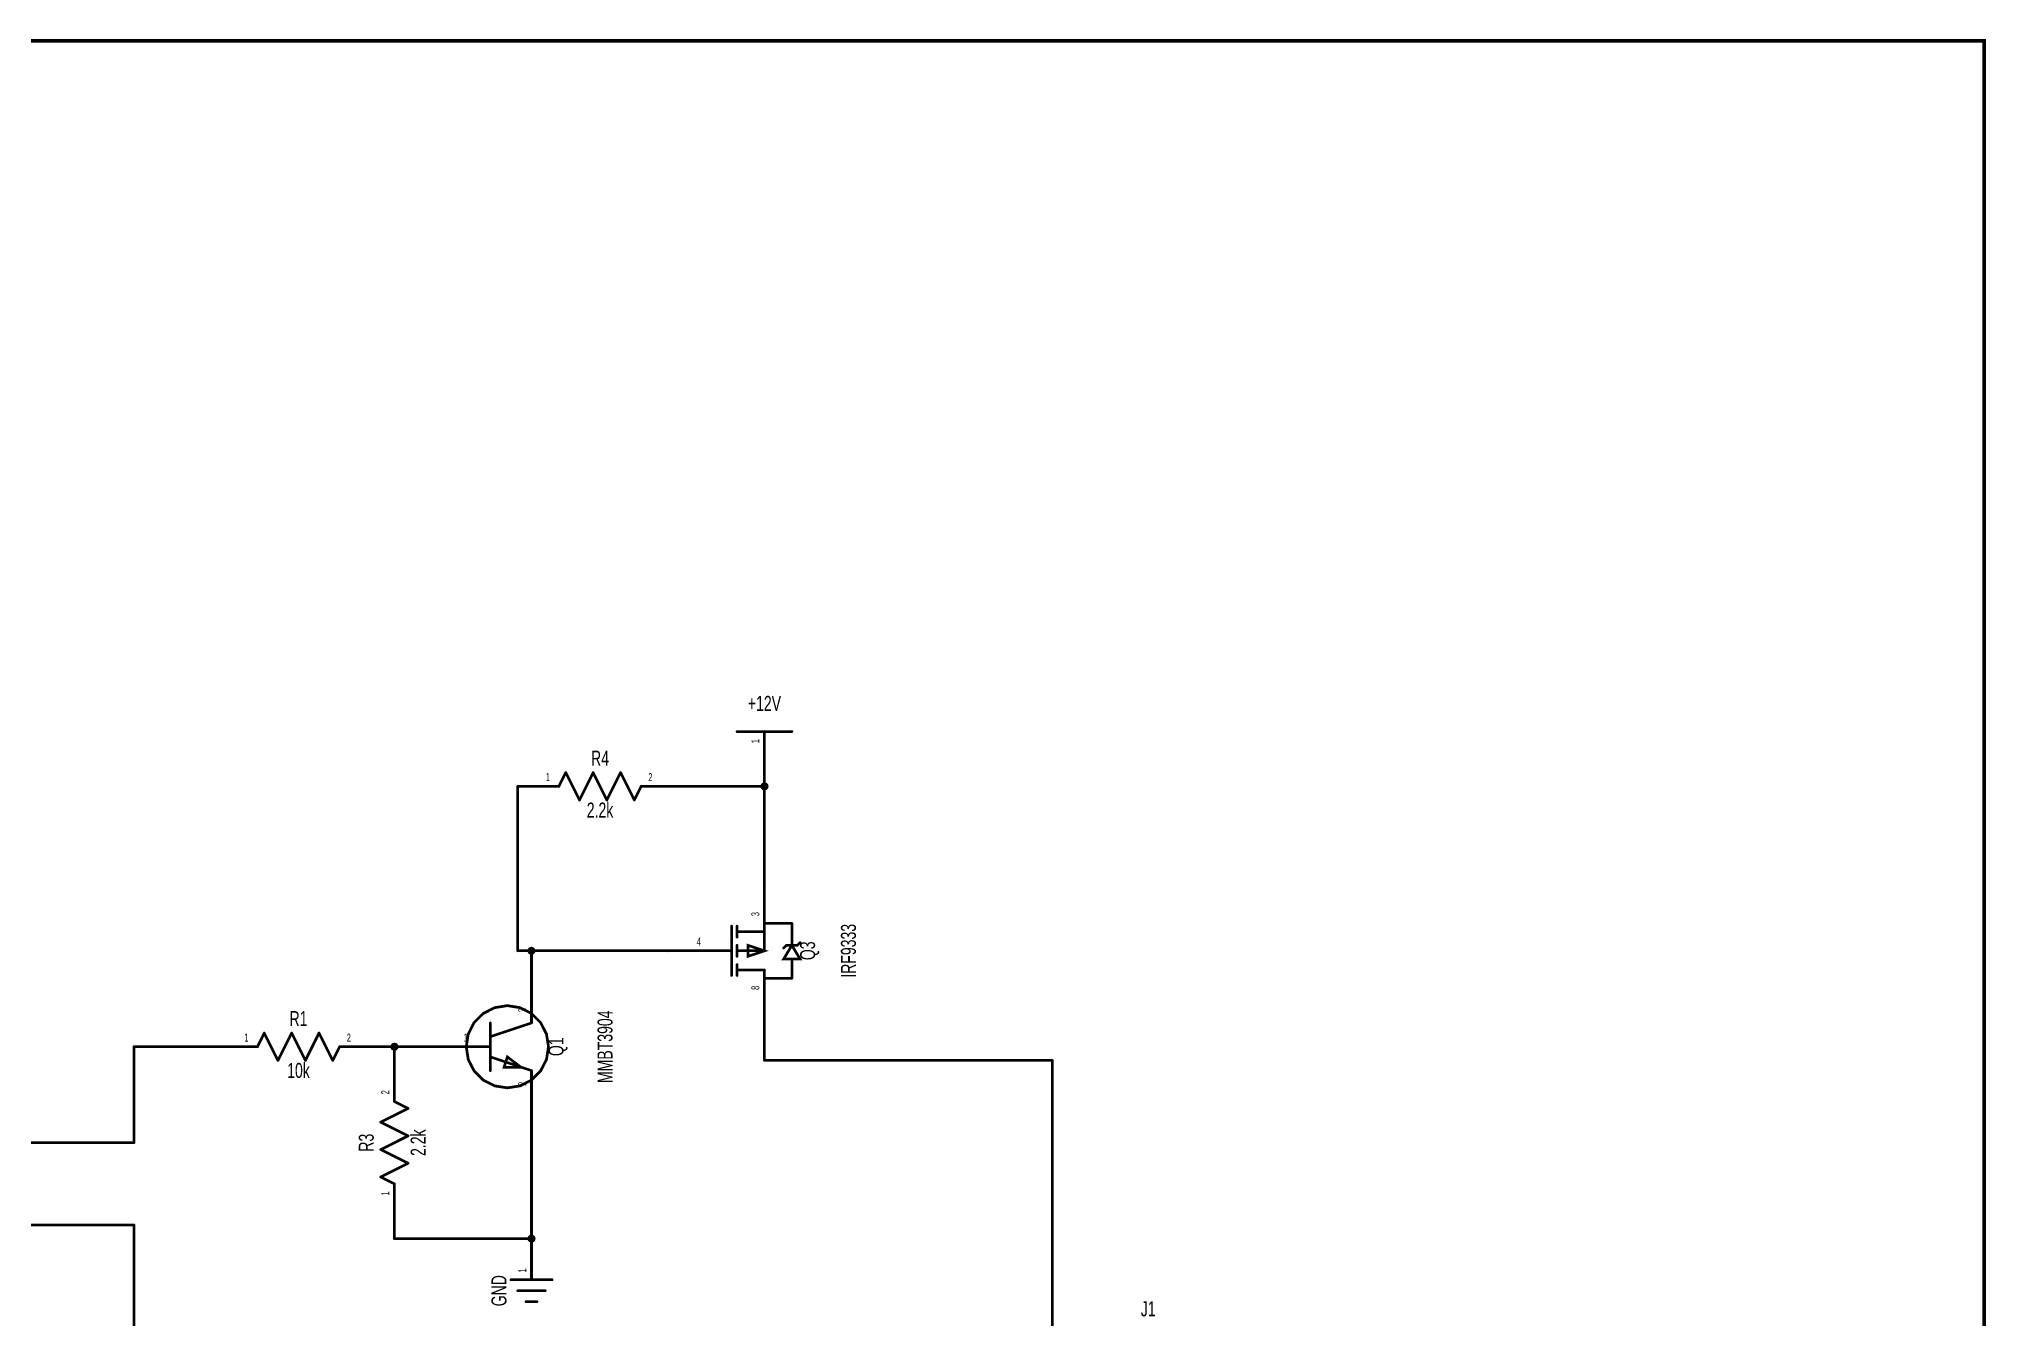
# Model space of a CAD drawing. Extents: x -3.1 to 11.8, y -2.2 to 7.1.
# Drawn here: x 4.65 to 11.76, y 2.41 to 7.08 of the extents above; entities that cross this region are included whole.
import ezdxf
from ezdxf.enums import TextEntityAlignment as Align

# ---------------------------------------------------------------- set-up
doc = ezdxf.new("R2010")
doc.units = 0
for name, color, linetype in [('Element', 253, 'CONTINUOUS'), ('Net', 50, 'CONTINUOUS'), ('Pin', 50, 'CONTINUOUS'), ('Titles', 253, 'CONTINUOUS')]:
    doc.layers.add(name, color=color, linetype=linetype)

msp = doc.modelspace()

# ---------------------------------------------------------------- linework, layer by layer
at = {"layer": 'Element', "linetype": 'CONTINUOUS'}
for points, const_width in [([(7.1975, 4.5491, 1), (7.2025, 4.5491, 1), (7.1975, 4.5491, 1)], 0.0049), ([(7.3975, 4.5491, 1), (7.4025, 4.5491, 1), (7.3975, 4.5491, 1)], 0.0049), ([(6.5475, 4.3491, 1), (6.5525, 4.3491, 1), (6.5475, 4.3491, 1)], 0.0049), ([(6.5725, 4.3991, 1), (6.5775, 4.3991, 1), (6.5725, 4.3991, 1)], 0.0049), ([(6.5725, 4.3991, 1), (6.5775, 4.3991, 1), (6.5725, 4.3991, 1)], 0.0049), ([(6.6725, 4.3991, 1), (6.6775, 4.3991, 1), (6.6725, 4.3991, 1)], 0.0049), ([(6.6725, 4.3991, 1), (6.6775, 4.3991, 1), (6.6725, 4.3991, 1)], 0.0049), ([(6.7725, 4.3991, 1), (6.7775, 4.3991, 1), (6.7725, 4.3991, 1)], 0.0049), ([(6.7725, 4.3991, 1), (6.7775, 4.3991, 1), (6.7725, 4.3991, 1)], 0.0049), ([(6.8475, 4.3491, 1), (6.8525, 4.3491, 1), (6.8475, 4.3491, 1)], 0.0049), ([(6.6225, 4.2991, 1), (6.6275, 4.2991, 1), (6.6225, 4.2991, 1)], 0.0049), ([(6.6225, 4.2991, 1), (6.6275, 4.2991, 1), (6.6225, 4.2991, 1)], 0.0049), ([(6.7225, 4.2991, 1), (6.7275, 4.2991, 1), (6.7225, 4.2991, 1)], 0.0049), ([(6.7225, 4.2991, 1), (6.7275, 4.2991, 1), (6.7225, 4.2991, 1)], 0.0049), ([(6.8225, 4.2991, 1), (6.8275, 4.2991, 1), (6.8225, 4.2991, 1)], 0.0049), ([(6.8225, 4.2991, 1), (6.8275, 4.2991, 1), (6.8225, 4.2991, 1)], 0.0049), ([(7.1775, 3.8391, 1), (7.1825, 3.8391, 1), (7.1775, 3.8391, 1)], 0.0049), ([(7.1975, 3.8391, 1), (7.2025, 3.8391, 1), (7.1975, 3.8391, 1)], 0.0049), ([(7.2975, 3.8491, 1), (7.3025, 3.8491, 1), (7.2975, 3.8491, 1)], 0.0049), ([(7.2975, 3.8491, 1), (7.3025, 3.8491, 1), (7.2975, 3.8491, 1)], 0.0049), ([(7.3975, 3.8491, 1), (7.4025, 3.8491, 1), (7.3975, 3.8491, 1)], 0.0049), ([(7.3975, 3.8491, 1), (7.4025, 3.8491, 1), (7.3975, 3.8491, 1)], 0.0049), ([(7.1975, 3.8191, 1), (7.2025, 3.8191, 1), (7.1975, 3.8191, 1)], 0.0049), ([(7.1975, 3.7991, 1), (7.2025, 3.7991, 1), (7.1975, 3.7991, 1)], 0.0049), ([(7.1975, 3.7691, 1), (7.2025, 3.7691, 1), (7.1975, 3.7691, 1)], 0.0049), ([(7.2975, 3.8191, 1), (7.3025, 3.8191, 1), (7.2975, 3.8191, 1)], 0.0049), ([(7.3775, 3.7691, 1), (7.3825, 3.7691, 1), (7.3775, 3.7691, 1)], 0.0049), ([(7.3775, 3.7691, 1), (7.3825, 3.7691, 1), (7.3775, 3.7691, 1)], 0.0049), ([(7.3975, 3.7691, 1), (7.4025, 3.7691, 1), (7.3975, 3.7691, 1)], 0.0049), ([(7.3975, 3.7691, 1), (7.4025, 3.7691, 1), (7.3975, 3.7691, 1)], 0.0049), ([(7.4175, 3.7691, 1), (7.4225, 3.7691, 1), (7.4175, 3.7691, 1)], 0.0049), ([(7.4175, 3.7691, 1), (7.4225, 3.7691, 1), (7.4175, 3.7691, 1)], 0.0049), ([(7.4275, 3.7791, 1), (7.4325, 3.7791, 1), (7.4275, 3.7791, 1)], 0.0049), ([(7.0975, 3.7491, 1), (7.1025, 3.7491, 1), (7.0975, 3.7491, 1)], 0.0049), ([(7.1775, 3.7491, 1), (7.1825, 3.7491, 1), (7.1775, 3.7491, 1)], 0.0049), ([(7.1975, 3.7491, 1), (7.2025, 3.7491, 1), (7.1975, 3.7491, 1)], 0.0049), ([(7.1975, 3.7291, 1), (7.2025, 3.7291, 1), (7.1975, 3.7291, 1)], 0.0049), ([(7.1975, 3.6991, 1), (7.2025, 3.6991, 1), (7.1975, 3.6991, 1)], 0.0049), ([(7.2975, 3.7491, 1), (7.3025, 3.7491, 1), (7.2975, 3.7491, 1)], 0.0049), ([(7.2975, 3.7491, 1), (7.3025, 3.7491, 1), (7.2975, 3.7491, 1)], 0.0049), ([(7.2975, 3.7491, 1), (7.3025, 3.7491, 1), (7.2975, 3.7491, 1)], 0.0049), ([(7.3675, 3.7591, 1), (7.3725, 3.7591, 1), (7.3675, 3.7591, 1)], 0.0049), ([(7.3975, 3.7191, 1), (7.4025, 3.7191, 1), (7.3975, 3.7191, 1)], 0.0049), ([(7.1775, 3.6591, 1), (7.1825, 3.6591, 1), (7.1775, 3.6591, 1)], 0.0049), ([(7.1975, 3.6791, 1), (7.2025, 3.6791, 1), (7.1975, 3.6791, 1)], 0.0049), ([(7.1975, 3.6591, 1), (7.2025, 3.6591, 1), (7.1975, 3.6591, 1)], 0.0049), ([(7.2975, 3.6791, 1), (7.3025, 3.6791, 1), (7.2975, 3.6791, 1)], 0.0049), ([(7.2975, 3.6791, 1), (7.3025, 3.6791, 1), (7.2975, 3.6791, 1)], 0.0049), ([(7.2975, 3.6491, 1), (7.3025, 3.6491, 1), (7.2975, 3.6491, 1)], 0.0049), ([(7.2975, 3.6491, 1), (7.3025, 3.6491, 1), (7.2975, 3.6491, 1)], 0.0049), ([(7.3975, 3.6491, 1), (7.4025, 3.6491, 1), (7.3975, 3.6491, 1)], 0.0049), ([(7.3975, 3.6491, 1), (7.4025, 3.6491, 1), (7.3975, 3.6491, 1)], 0.0049), ([(6.2975, 3.486, 1), (6.3025, 3.486, 1), (6.2975, 3.486, 1)], 0.0049), ([(6.4475, 3.4991, 1), (6.4525, 3.4991, 1), (6.4475, 3.4991, 1)], 0.0049), ([(6.4475, 3.486, 1), (6.4525, 3.486, 1), (6.4475, 3.486, 1)], 0.0049), ([(6.4475, 3.486, 1), (6.4525, 3.486, 1), (6.4475, 3.486, 1)], 0.0049), ([(5.4725, 3.4491, 1), (5.4775, 3.4491, 1), (5.4725, 3.4491, 1)], 0.0049), ([(5.4725, 3.4491, 1), (5.4775, 3.4491, 1), (5.4725, 3.4491, 1)], 0.0049), ([(5.5725, 3.4491, 1), (5.5775, 3.4491, 1), (5.5725, 3.4491, 1)], 0.0049), ([(5.5725, 3.4491, 1), (5.5775, 3.4491, 1), (5.5725, 3.4491, 1)], 0.0049), ([(5.6725, 3.4491, 1), (5.6775, 3.4491, 1), (5.6725, 3.4491, 1)], 0.0049), ([(5.6725, 3.4491, 1), (5.6775, 3.4491, 1), (5.6725, 3.4491, 1)], 0.0049), ([(6.2975, 3.436, 1), (6.3025, 3.436, 1), (6.2975, 3.436, 1)], 0.0049), ([(5.4475, 3.3991, 1), (5.4525, 3.3991, 1), (5.4475, 3.3991, 1)], 0.0049), ([(5.5225, 3.3491, 1), (5.5275, 3.3491, 1), (5.5225, 3.3491, 1)], 0.0049), ([(5.5225, 3.3491, 1), (5.5275, 3.3491, 1), (5.5225, 3.3491, 1)], 0.0049), ([(5.6225, 3.3491, 1), (5.6275, 3.3491, 1), (5.6225, 3.3491, 1)], 0.0049), ([(5.6225, 3.3491, 1), (5.6275, 3.3491, 1), (5.6225, 3.3491, 1)], 0.0049), ([(5.7225, 3.3491, 1), (5.7275, 3.3491, 1), (5.7225, 3.3491, 1)], 0.0049), ([(5.7225, 3.3491, 1), (5.7275, 3.3491, 1), (5.7225, 3.3491, 1)], 0.0049), ([(5.7475, 3.3991, 1), (5.7525, 3.3991, 1), (5.7475, 3.3991, 1)], 0.0049), ([(6.2095, 3.3991, 1), (6.2145, 3.3991, 1), (6.2095, 3.3991, 1)], 0.005), ([(6.2475, 3.3991, 1), (6.2525, 3.3991, 1), (6.2475, 3.3991, 1)], 0.0049), ([(6.2975, 3.3991, 1), (6.3025, 3.3991, 1), (6.2975, 3.3991, 1)], 0.0049), ([(6.2975, 3.3621, 1), (6.3025, 3.3621, 1), (6.2975, 3.3621, 1)], 0.0049), ([(6.2975, 3.3121, 1), (6.3025, 3.3121, 1), (6.2975, 3.3121, 1)], 0.0049), ([(6.4095, 3.3241, 1), (6.4145, 3.3241, 1), (6.4095, 3.3241, 1)], 0.0049), ([(6.4475, 3.3121, 1), (6.4525, 3.3121, 1), (6.4475, 3.3121, 1)], 0.0049), ([(6.4475, 3.3121, 1), (6.4525, 3.3121, 1), (6.4475, 3.3121, 1)], 0.0049), ([(6.4475, 3.2991, 1), (6.4525, 3.2991, 1), (6.4475, 3.2991, 1)], 0.0049), ([(5.9475, 3.1991, 1), (5.9525, 3.1991, 1), (5.9475, 3.1991, 1)], 0.0049), ([(5.8975, 3.1241, 1), (5.9025, 3.1241, 1), (5.8975, 3.1241, 1)], 0.0049), ([(5.8975, 3.1241, 1), (5.9025, 3.1241, 1), (5.8975, 3.1241, 1)], 0.0049), ([(5.9975, 3.1741, 1), (6.0025, 3.1741, 1), (5.9975, 3.1741, 1)], 0.0049), ([(5.9975, 3.1741, 1), (6.0025, 3.1741, 1), (5.9975, 3.1741, 1)], 0.0049), ([(5.9975, 3.0741, 1), (6.0025, 3.0741, 1), (5.9975, 3.0741, 1)], 0.0049), ([(5.9975, 3.0741, 1), (6.0025, 3.0741, 1), (5.9975, 3.0741, 1)], 0.0049), ([(5.8975, 3.0241, 1), (5.9025, 3.0241, 1), (5.8975, 3.0241, 1)], 0.0049), ([(5.8975, 3.0241, 1), (5.9025, 3.0241, 1), (5.8975, 3.0241, 1)], 0.0049), ([(5.8975, 2.9241, 1), (5.9025, 2.9241, 1), (5.8975, 2.9241, 1)], 0.0049), ([(5.8975, 2.9241, 1), (5.9025, 2.9241, 1), (5.8975, 2.9241, 1)], 0.0049), ([(5.9975, 2.9741, 1), (6.0025, 2.9741, 1), (5.9975, 2.9741, 1)], 0.0049), ([(5.9975, 2.9741, 1), (6.0025, 2.9741, 1), (5.9975, 2.9741, 1)], 0.0049), ([(5.9475, 2.8991, 1), (5.9525, 2.8991, 1), (5.9475, 2.8991, 1)], 0.0049), ([(6.3725, 2.5491, 1), (6.3775, 2.5491, 1), (6.3725, 2.5491, 1)], 0.0049), ([(6.3975, 2.5091, 1), (6.4025, 2.5091, 1), (6.3975, 2.5091, 1)], 0.0049), ([(6.4975, 2.5091, 1), (6.5025, 2.5091, 1), (6.4975, 2.5091, 1)], 0.0049), ([(6.5225, 2.5491, 1), (6.5275, 2.5491, 1), (6.5225, 2.5491, 1)], 0.0049), ([(6.4275, 2.4691, 1), (6.4325, 2.4691, 1), (6.4275, 2.4691, 1)], 0.0049), ([(6.4675, 2.4691, 1), (6.4725, 2.4691, 1), (6.4675, 2.4691, 1)], 0.0049)]:
    msp.add_lwpolyline(points, format="xyb", dxfattribs=dict(at, const_width=const_width))
for points, const_width in [([(7.2, 4.5491), (7.4, 4.5491)], 0.0098), ([(6.55, 4.3491), (6.575, 4.3991)], 0.0098), ([(6.575, 4.3991), (6.625, 4.2991)], 0.0098), ([(6.625, 4.2991), (6.675, 4.3991)], 0.0098), ([(6.675, 4.3991), (6.725, 4.2991)], 0.0098), ([(6.725, 4.2991), (6.775, 4.3991)], 0.0098), ([(6.775, 4.3991), (6.825, 4.2991)], 0.0098), ([(6.825, 4.2991), (6.85, 4.3491)], 0.0098), ([(7.18, 3.6591), (7.18, 3.8391)], 0.0098), ([(7.2, 3.8391), (7.2, 3.7991)], 0.0098), ([(7.3, 3.7491), (7.3, 3.8491)], 0.0098), ([(7.3, 3.8491), (7.4, 3.8491)], 0.0098), ([(7.4, 3.8491), (7.4, 3.7691)], 0.0098), ([(7.3, 3.8191), (7.2, 3.8191)], 0.0098), ([(7.2, 3.7691), (7.2, 3.7291)], 0.0098), ([(7.3, 3.7491), (7.24, 3.7291), (7.24, 3.7691), (7.3, 3.7491)], 0.0098), ([(7.4, 3.7691), (7.43, 3.7191), (7.37, 3.7191), (7.4, 3.7691)], 0.0098), ([(7.38, 3.7691), (7.37, 3.7591)], 0.0098), ([(7.42, 3.7691), (7.38, 3.7691)], 0.0098), ([(7.43, 3.7791), (7.42, 3.7691)], 0.0098), ([(7.1, 3.7491), (7.18, 3.7491)], 0.0098), ([(7.3, 3.7491), (7.2, 3.7491)], 0.0098), ([(7.2, 3.6991), (7.2, 3.6591)], 0.0098), ([(7.4, 3.6491), (7.4, 3.7191)], 0.0098), ([(7.3, 3.6791), (7.2, 3.6791)], 0.0098), ([(7.3, 3.6791), (7.3, 3.6491)], 0.0098), ([(7.3, 3.6491), (7.4, 3.6491)], 0.0098), ([(6.212, 3.3991), (6.2193, 3.3527), (6.2406, 3.3109), (6.2738, 3.2777), (6.3156, 3.2564), (6.362, 3.2491), (6.4083, 3.2564), (6.4502, 3.2777), (6.4833, 3.3109), (6.5047, 3.3527), (6.512, 3.3991), (6.5047, 3.4454), (6.4833, 3.4872), (6.4502, 3.5204), (6.4083, 3.5417), (6.362, 3.5491), (6.3156, 3.5417), (6.2738, 3.5204), (6.2406, 3.4872), (6.2193, 3.4454), (6.212, 3.3991)], 0.01), ([(6.3, 3.3121), (6.3, 3.486)], 0.0098), ([(6.3, 3.436), (6.45, 3.486)], 0.0098), ([(6.45, 3.486), (6.45, 3.4991)], 0.0098), ([(5.45, 3.3991), (5.475, 3.4491)], 0.0098), ([(5.475, 3.4491), (5.525, 3.3491)], 0.0098), ([(5.525, 3.3491), (5.575, 3.4491)], 0.0098), ([(5.575, 3.4491), (5.625, 3.3491)], 0.0098), ([(5.625, 3.3491), (5.675, 3.4491)], 0.0098), ([(5.675, 3.4491), (5.725, 3.3491)], 0.0098), ([(5.725, 3.3491), (5.75, 3.3991)], 0.0098), ([(6.25, 3.3991), (6.3, 3.3991)], 0.0098), ([(6.3, 3.3621), (6.45, 3.3121)], 0.0098), ([(6.412, 3.3241), (6.35, 3.3241), (6.362, 3.3621), (6.412, 3.3241)], 0.0098), ([(6.45, 3.2991), (6.45, 3.3121)], 0.0098), ([(6, 3.1741), (5.95, 3.1991)], 0.0098), ([(5.9, 3.1241), (6, 3.1741)], 0.0098), ([(6, 3.0741), (5.9, 3.1241)], 0.0098), ([(5.9, 3.0241), (6, 3.0741)], 0.0098), ([(6, 2.9741), (5.9, 3.0241)], 0.0098), ([(5.9, 2.9241), (6, 2.9741)], 0.0098), ([(5.95, 2.8991), (5.9, 2.9241)], 0.0098), ([(6.375, 2.5491), (6.525, 2.5491)], 0.0098), ([(6.4, 2.5091), (6.5, 2.5091)], 0.0098), ([(6.43, 2.4691), (6.47, 2.4691)], 0.0098)]:
    msp.add_lwpolyline(points, dxfattribs=dict(at, const_width=const_width))
at = {"layer": 'Net', "linetype": 'CONTINUOUS', "const_width": 0.0098}
for points in [[(6.4, 4.3491), (6.4, 3.7491)], [(7.3, 4.3491), (7, 4.3491)], [(7.2902, 4.3491), (7.2906, 4.346), (7.292, 4.3433), (7.2942, 4.3411), (7.297, 4.3397), (7.3, 4.3392), (7.303, 4.3397), (7.3058, 4.3411), (7.308, 4.3433), (7.3094, 4.346), (7.3098, 4.3491), (7.3094, 4.3521), (7.308, 4.3548), (7.3058, 4.357), (7.303, 4.3584), (7.3, 4.3589), (7.297, 4.3584), (7.2942, 4.357), (7.292, 4.3548), (7.2906, 4.3521), (7.2902, 4.3491)], [(7.3, 4.3991), (7.3, 4.3491)], [(7.3, 3.9991), (7.3, 4.3491)], [(7.3, 4.3491), (7.3, 4.3491)], [(6.4, 3.7491), (6.45, 3.7491)], [(6.4402, 3.7491), (6.4406, 3.746), (6.442, 3.7433), (6.4442, 3.7411), (6.447, 3.7397), (6.45, 3.7392), (6.453, 3.7397), (6.4558, 3.7411), (6.458, 3.7433), (6.4594, 3.746), (6.4598, 3.7491), (6.4594, 3.7521), (6.458, 3.7548), (6.4558, 3.757), (6.453, 3.7584), (6.45, 3.7589), (6.447, 3.7584), (6.4442, 3.757), (6.442, 3.7548), (6.4406, 3.7521), (6.4402, 3.7491)], [(6.95, 3.7491), (6.45, 3.7491)], [(6.45, 3.7491), (6.45, 3.6491)], [(6.45, 3.7491), (6.45, 3.7491)], [(6.45, 3.7491), (6.45, 3.7491)], [(7.3, 3.4991), (7.3, 3.3491)], [(5.9402, 3.3991), (5.9406, 3.396), (5.942, 3.3933), (5.9442, 3.3911), (5.947, 3.3897), (5.95, 3.3892), (5.953, 3.3897), (5.9558, 3.3911), (5.958, 3.3933), (5.9594, 3.396), (5.9598, 3.3991), (5.9594, 3.4021), (5.958, 3.4048), (5.9558, 3.407), (5.953, 3.4084), (5.95, 3.4089), (5.947, 3.4084), (5.9442, 3.407), (5.942, 3.4048), (5.9406, 3.4021), (5.9402, 3.3991)], [(5, 3.0491), (5, 3.3991)], [(5, 3.3991), (5.3, 3.3991)], [(5.9, 3.3991), (6.1, 3.3991)], [(5.95, 3.3491), (5.95, 3.3991)], [(7.3, 3.3491), (8.35, 3.3491)], [(8.35, 3.3491), (8.35, 2.3491)], [(6.45, 2.6991), (6.45, 3.1491)], [(3.85, 3.0491), (5, 3.0491)], [(3.85, 2.7491), (5, 2.7491)], [(5, 2.7491), (5, 0.9991)], [(5.95, 2.7491), (5.95, 2.6991)], [(5.95, 2.6991), (6.45, 2.6991)], [(6.4402, 2.6991), (6.4406, 2.696), (6.442, 2.6933), (6.4442, 2.6911), (6.447, 2.6897), (6.45, 2.6892), (6.453, 2.6897), (6.4558, 2.6911), (6.458, 2.6933), (6.4594, 2.696), (6.4598, 2.6991), (6.4594, 2.7021), (6.458, 2.7048), (6.4558, 2.707), (6.453, 2.7084), (6.45, 2.7089), (6.447, 2.7084), (6.4442, 2.707), (6.442, 2.7048), (6.4406, 2.7021), (6.4402, 2.6991)]]:
    msp.add_lwpolyline(points, dxfattribs=at)
at = {"layer": 'Net', "linetype": 'CONTINUOUS', "const_width": 0.0049}
for points in [[(6.3975, 4.3491, 1), (6.4025, 4.3491, 1), (6.3975, 4.3491, 1)], [(6.9975, 4.3491, 1), (7.0025, 4.3491, 1), (6.9975, 4.3491, 1)], [(7.2877, 4.3491, 1), (7.2926, 4.3491, 1), (7.2877, 4.3491, 1)], [(7.2975, 4.3991, 1), (7.3025, 4.3991, 1), (7.2975, 4.3991, 1)], [(7.2975, 4.3491, 1), (7.3025, 4.3491, 1), (7.2975, 4.3491, 1)], [(7.2975, 4.3491, 1), (7.3025, 4.3491, 1), (7.2975, 4.3491, 1)], [(7.2975, 4.3491, 1), (7.3025, 4.3491, 1), (7.2975, 4.3491, 1)], [(7.2975, 4.3491, 1), (7.3025, 4.3491, 1), (7.2975, 4.3491, 1)], [(7.2975, 3.9991, 1), (7.3025, 3.9991, 1), (7.2975, 3.9991, 1)], [(6.3975, 3.7491, 1), (6.4025, 3.7491, 1), (6.3975, 3.7491, 1)], [(6.3975, 3.7491, 1), (6.4025, 3.7491, 1), (6.3975, 3.7491, 1)], [(6.4377, 3.7491, 1), (6.4426, 3.7491, 1), (6.4377, 3.7491, 1)], [(6.4475, 3.7491, 1), (6.4525, 3.7491, 1), (6.4475, 3.7491, 1)], [(6.4475, 3.7491, 1), (6.4525, 3.7491, 1), (6.4475, 3.7491, 1)], [(6.4475, 3.7491, 1), (6.4525, 3.7491, 1), (6.4475, 3.7491, 1)], [(6.4475, 3.7491, 1), (6.4525, 3.7491, 1), (6.4475, 3.7491, 1)], [(6.4475, 3.7491, 1), (6.4525, 3.7491, 1), (6.4475, 3.7491, 1)], [(6.9475, 3.7491, 1), (6.9525, 3.7491, 1), (6.9475, 3.7491, 1)], [(6.4475, 3.6491, 1), (6.4525, 3.6491, 1), (6.4475, 3.6491, 1)], [(7.2975, 3.4991, 1), (7.3025, 3.4991, 1), (7.2975, 3.4991, 1)], [(4.9975, 3.3991, 1), (5.0025, 3.3991, 1), (4.9975, 3.3991, 1)], [(4.9975, 3.3991, 1), (5.0025, 3.3991, 1), (4.9975, 3.3991, 1)], [(5.2975, 3.3991, 1), (5.3025, 3.3991, 1), (5.2975, 3.3991, 1)], [(5.8975, 3.3991, 1), (5.9025, 3.3991, 1), (5.8975, 3.3991, 1)], [(5.9377, 3.3991, 1), (5.9426, 3.3991, 1), (5.9377, 3.3991, 1)], [(5.9475, 3.3991, 1), (5.9525, 3.3991, 1), (5.9475, 3.3991, 1)], [(5.9475, 3.3491, 1), (5.9525, 3.3491, 1), (5.9475, 3.3491, 1)], [(6.0975, 3.3991, 1), (6.1025, 3.3991, 1), (6.0975, 3.3991, 1)], [(7.2975, 3.3491, 1), (7.3025, 3.3491, 1), (7.2975, 3.3491, 1)], [(7.2975, 3.3491, 1), (7.3025, 3.3491, 1), (7.2975, 3.3491, 1)], [(8.3475, 3.3491, 1), (8.3525, 3.3491, 1), (8.3475, 3.3491, 1)], [(8.3475, 3.3491, 1), (8.3525, 3.3491, 1), (8.3475, 3.3491, 1)], [(6.4475, 3.1491, 1), (6.4525, 3.1491, 1), (6.4475, 3.1491, 1)], [(4.9975, 3.0491, 1), (5.0025, 3.0491, 1), (4.9975, 3.0491, 1)], [(4.9975, 3.0491, 1), (5.0025, 3.0491, 1), (4.9975, 3.0491, 1)], [(4.9975, 2.7491, 1), (5.0025, 2.7491, 1), (4.9975, 2.7491, 1)], [(4.9975, 2.7491, 1), (5.0025, 2.7491, 1), (4.9975, 2.7491, 1)], [(5.9475, 2.7491, 1), (5.9525, 2.7491, 1), (5.9475, 2.7491, 1)], [(5.9475, 2.6991, 1), (5.9525, 2.6991, 1), (5.9475, 2.6991, 1)], [(5.9475, 2.6991, 1), (5.9525, 2.6991, 1), (5.9475, 2.6991, 1)], [(6.4377, 2.6991, 1), (6.4426, 2.6991, 1), (6.4377, 2.6991, 1)], [(6.4475, 2.6991, 1), (6.4525, 2.6991, 1), (6.4475, 2.6991, 1)], [(6.4475, 2.6991, 1), (6.4525, 2.6991, 1), (6.4475, 2.6991, 1)]]:
    msp.add_lwpolyline(points, format="xyb", dxfattribs=at)
at = {"layer": 'Pin', "linetype": 'CONTINUOUS', "const_width": 0.0049}
for points in [[(7.2975, 4.5491, 1), (7.3025, 4.5491, 1), (7.2975, 4.5491, 1)], [(6.3975, 4.3491, 1), (6.4025, 4.3491, 1), (6.3975, 4.3491, 1)], [(6.5475, 4.3491, 1), (6.5525, 4.3491, 1), (6.5475, 4.3491, 1)], [(6.8475, 4.3491, 1), (6.8525, 4.3491, 1), (6.8475, 4.3491, 1)], [(6.9975, 4.3491, 1), (7.0025, 4.3491, 1), (6.9975, 4.3491, 1)], [(7.2975, 4.3991, 1), (7.3025, 4.3991, 1), (7.2975, 4.3991, 1)], [(7.2975, 3.9991, 1), (7.3025, 3.9991, 1), (7.2975, 3.9991, 1)], [(7.2975, 3.8491, 1), (7.3025, 3.8491, 1), (7.2975, 3.8491, 1)], [(6.9475, 3.7491, 1), (6.9525, 3.7491, 1), (6.9475, 3.7491, 1)], [(7.0975, 3.7491, 1), (7.1025, 3.7491, 1), (7.0975, 3.7491, 1)], [(6.4475, 3.6491, 1), (6.4525, 3.6491, 1), (6.4475, 3.6491, 1)], [(7.2975, 3.6491, 1), (7.3025, 3.6491, 1), (7.2975, 3.6491, 1)], [(6.4475, 3.4991, 1), (6.4525, 3.4991, 1), (6.4475, 3.4991, 1)], [(7.2975, 3.4991, 1), (7.3025, 3.4991, 1), (7.2975, 3.4991, 1)], [(5.2975, 3.3991, 1), (5.3025, 3.3991, 1), (5.2975, 3.3991, 1)], [(5.4475, 3.3991, 1), (5.4525, 3.3991, 1), (5.4475, 3.3991, 1)], [(5.7475, 3.3991, 1), (5.7525, 3.3991, 1), (5.7475, 3.3991, 1)], [(5.8975, 3.3991, 1), (5.9025, 3.3991, 1), (5.8975, 3.3991, 1)], [(5.9475, 3.3491, 1), (5.9525, 3.3491, 1), (5.9475, 3.3491, 1)], [(6.0975, 3.3991, 1), (6.1025, 3.3991, 1), (6.0975, 3.3991, 1)], [(6.2475, 3.3991, 1), (6.2525, 3.3991, 1), (6.2475, 3.3991, 1)], [(6.4475, 3.2991, 1), (6.4525, 3.2991, 1), (6.4475, 3.2991, 1)], [(5.9475, 3.1991, 1), (5.9525, 3.1991, 1), (5.9475, 3.1991, 1)], [(6.4475, 3.1491, 1), (6.4525, 3.1491, 1), (6.4475, 3.1491, 1)], [(5.9475, 2.8991, 1), (5.9525, 2.8991, 1), (5.9475, 2.8991, 1)], [(5.9475, 2.7491, 1), (5.9525, 2.7491, 1), (5.9475, 2.7491, 1)], [(6.4475, 2.6991, 1), (6.4525, 2.6991, 1), (6.4475, 2.6991, 1)], [(6.4475, 2.5491, 1), (6.4525, 2.5491, 1), (6.4475, 2.5491, 1)]]:
    msp.add_lwpolyline(points, format="xyb", dxfattribs=at)
at = {"layer": 'Pin', "linetype": 'CONTINUOUS', "const_width": 0.0098}
for points in [[(7.3, 4.5491), (7.3, 4.3991)], [(6.55, 4.3491), (6.4, 4.3491)], [(6.85, 4.3491), (7, 4.3491)], [(7.3, 3.8491), (7.3, 3.9991)], [(7.1, 3.7491), (6.95, 3.7491)], [(6.45, 3.4991), (6.45, 3.6491)], [(7.3, 3.6491), (7.3, 3.4991)], [(5.45, 3.3991), (5.3, 3.3991)], [(5.75, 3.3991), (5.9, 3.3991)], [(5.95, 3.1991), (5.95, 3.3491)], [(6.25, 3.3991), (6.1, 3.3991)], [(6.45, 3.2991), (6.45, 3.1491)], [(5.95, 2.8991), (5.95, 2.7491)], [(6.45, 2.5491), (6.45, 2.6991)]]:
    msp.add_lwpolyline(points, dxfattribs=at)
at = {"layer": 'Titles', "linetype": 'CONTINUOUS', "const_width": 0.0131}
msp.add_lwpolyline([(11.75, -2.1709), (-3.05, -2.1709), (-3.05, 7.0691), (11.75, 7.0691), (11.75, -2.1709)], dxfattribs=at)

# ---------------------------------------------------------------- texts
at = {"layer": 'Element', "width": 0.7}
for s, p in [('+12V', (7.3, 4.6081)), ('R4', (6.7, 4.4081)), ('R1', (5.6, 3.4581)), ('J1', (8.7, 2.3991))]:
    msp.add_text(s, height=0.0547, dxfattribs=at).set_placement(p, align=Align.BOTTOM_CENTER)
for s, p in [('2.2k', (6.7, 4.29)), ('10k', (5.6, 3.34))]:
    msp.add_text(s, height=0.0547, dxfattribs=at).set_placement(p, align=Align.TOP_CENTER)
for s, p in [('IRF9333', (7.65, 3.7491)), ('MMBT3904', (6.762, 3.3991)), ('R3', (5.8909, 3.0491)), ('GND', (6.375, 2.5091))]:
    msp.add_text(s, height=0.0547, rotation=90, dxfattribs=at).set_placement(p, align=Align.BOTTOM_CENTER)
for s, p in [('Q3', (7.43, 3.7491)), ('Q1', (6.512, 3.3991)), ('2.2k', (6.0091, 3.0491))]:
    msp.add_text(s, height=0.0547, rotation=90, dxfattribs=at).set_placement(p, align=Align.TOP_CENTER)
at = {"layer": 'Pin', "width": 0.7}
for s, p in [('1', (7.2519, 4.5064)), ('3', (7.2519, 3.8753)), ('8', (7.2519, 3.6064)), ('3', (6.4019, 3.5253)), ('2', (6.4019, 3.2564)), ('2', (5.9019, 3.2253)), ('1', (5.9019, 2.8564)), ('1', (6.4019, 2.5753))]:
    msp.add_text(s, height=0.0292, rotation=90, dxfattribs=at).set_placement(p, align=Align.TOP_LEFT)
for s, p in [('1', (6.5024, 4.3972)), ('2', (6.8762, 4.3972)), ('4', (7.0524, 3.7972)), ('1', (5.4024, 3.4472)), ('2', (5.7762, 3.4472)), ('1', (6.2024, 3.4472))]:
    msp.add_text(s, height=0.0292, dxfattribs=at).set_placement(p, align=Align.TOP_LEFT)

doc.saveas('drawing.dxf')
